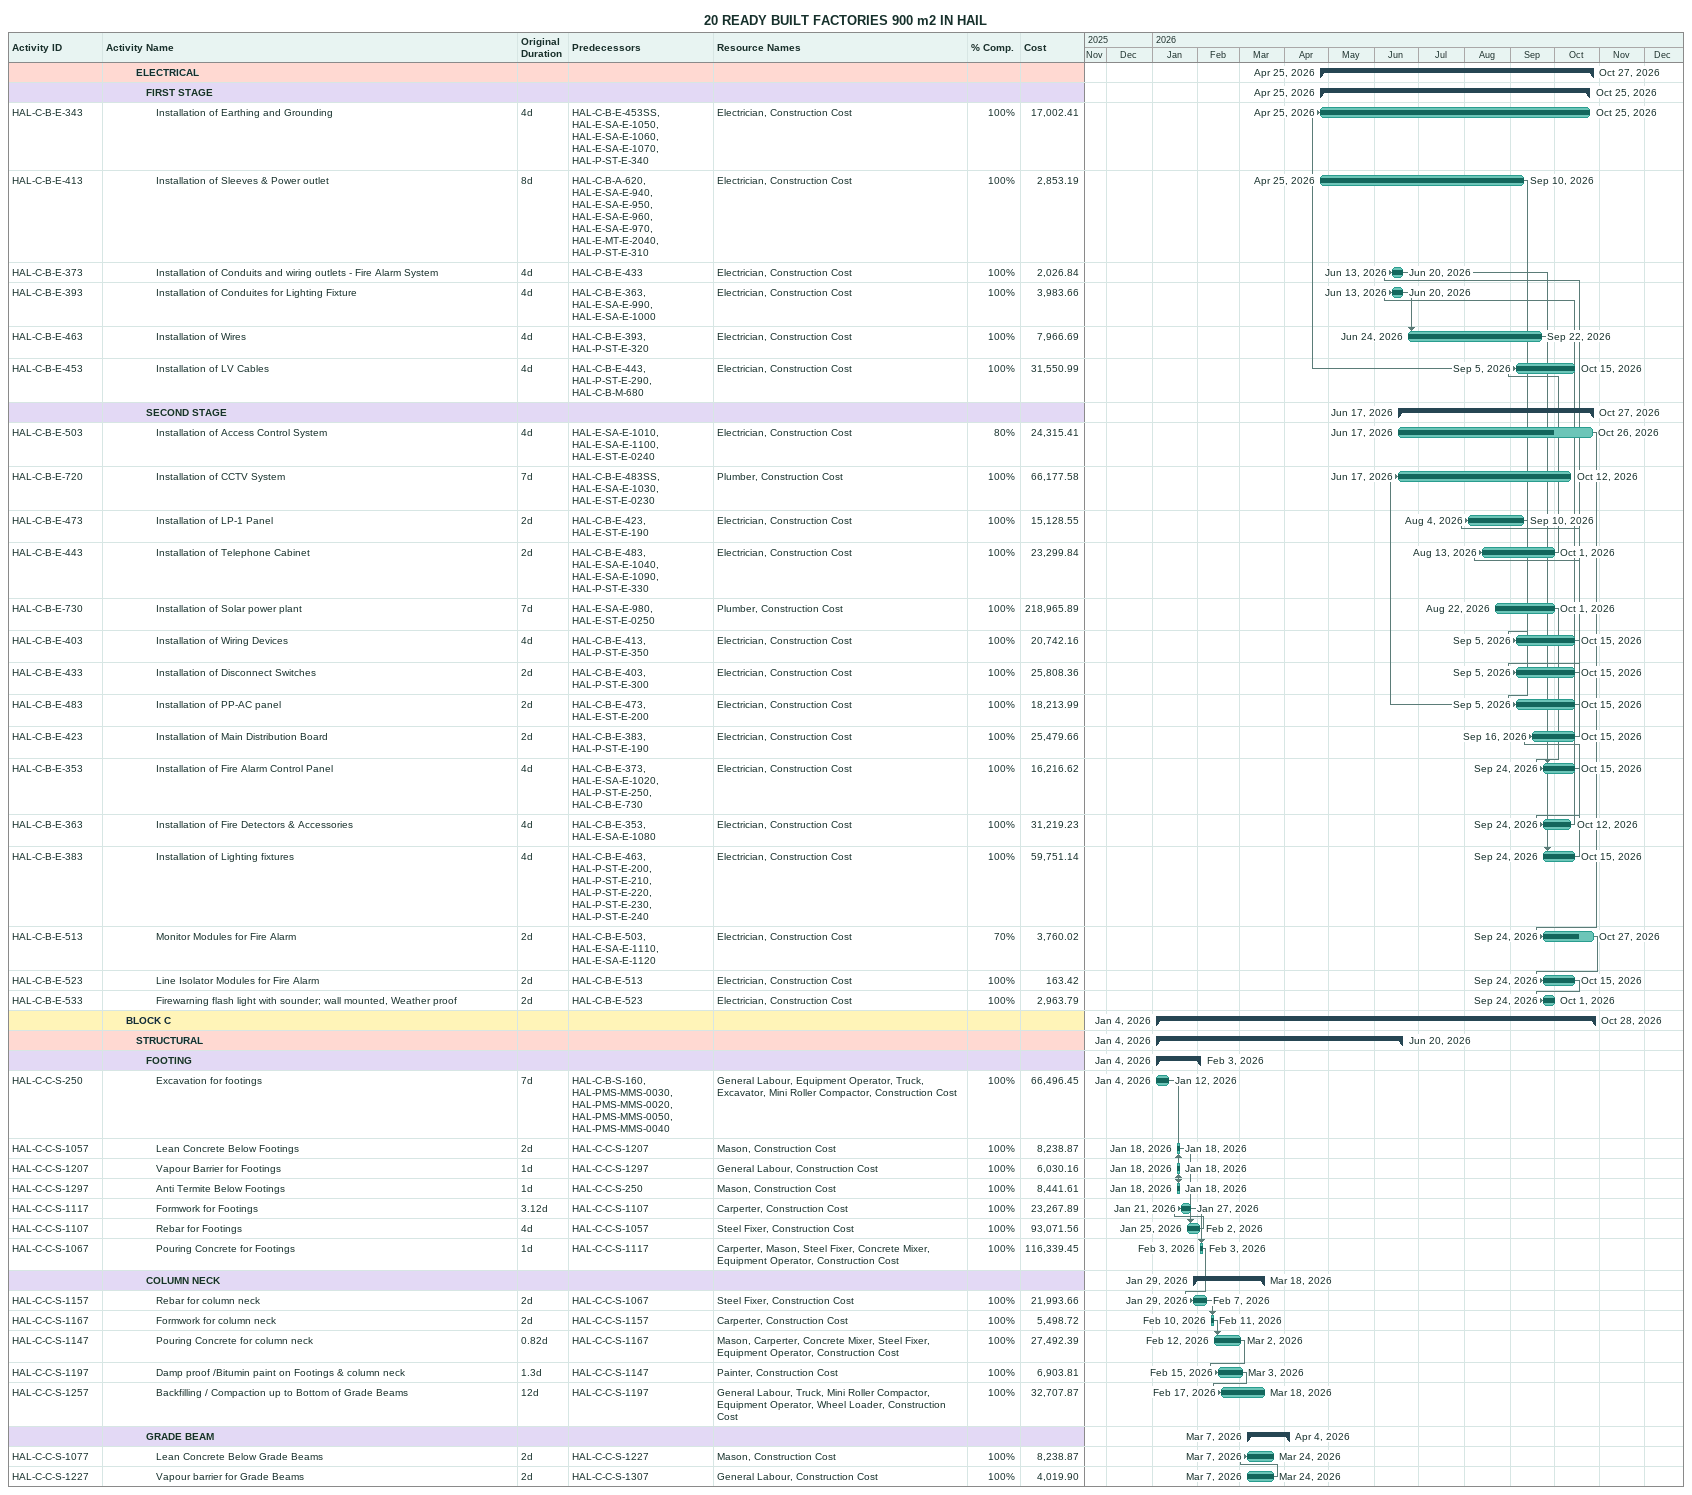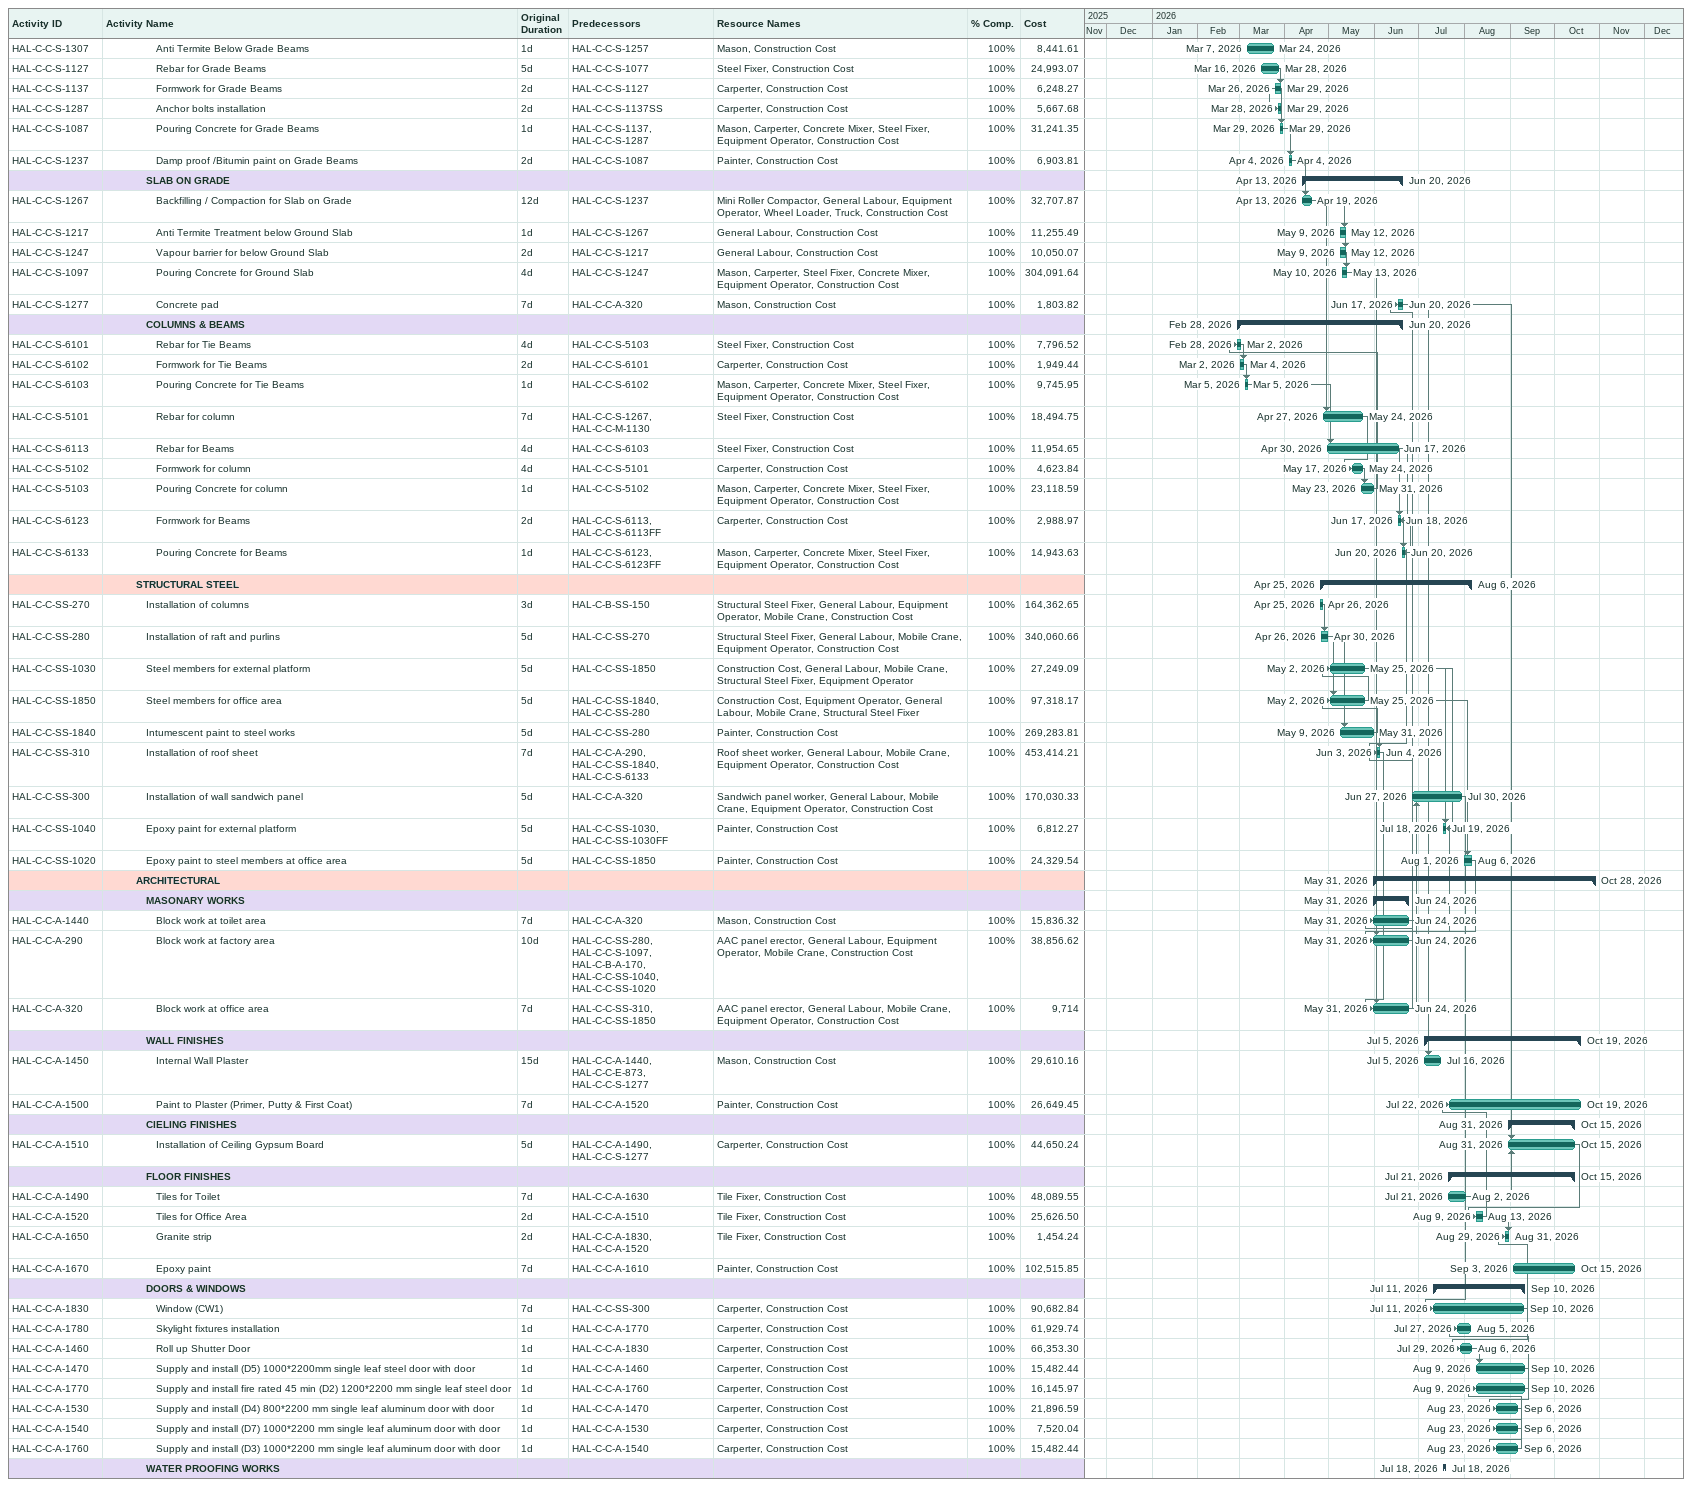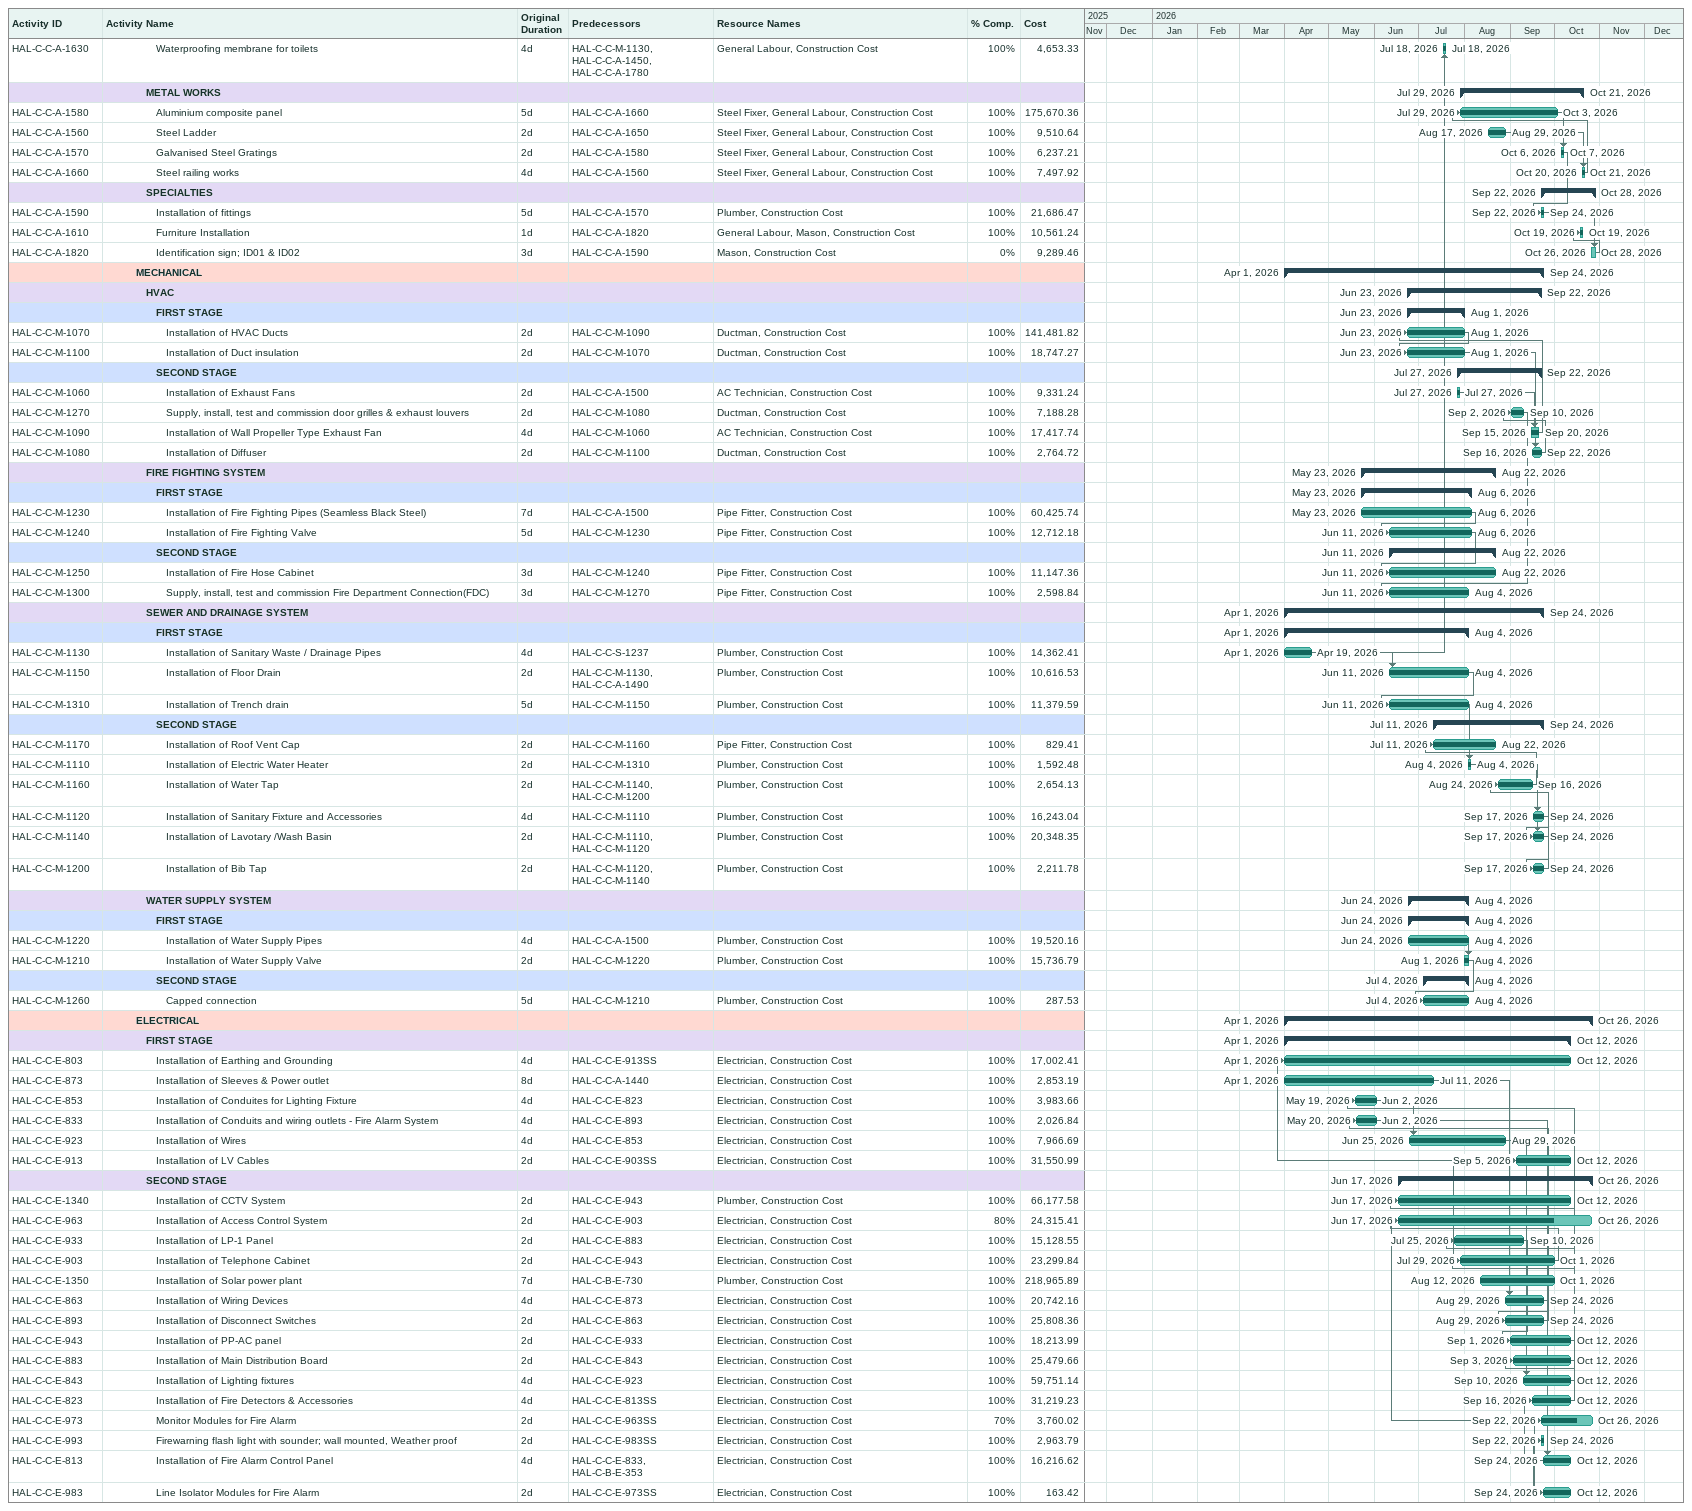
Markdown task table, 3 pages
20 READY BUILT FACTORIES 900 m2 IN HAIL

| ID | Level | Task | Original duration | Start | Finish | Predecessors | Resources | % complete | Cost |
|---|---|---|---|---|---|---|---|---|---|
|  | 4 | **ELECTRICAL** |  | 2026-04-25 | 2026-10-27 |  |  |  |  |
|  | 5 | **FIRST STAGE** |  | 2026-04-25 | 2026-10-25 |  |  |  |  |
| HAL-C-B-E-343 | 6 | Installation of Earthing and Grounding | 4d | 2026-04-25 | 2026-10-25 | HAL-C-B-E-453SS, HAL-E-SA-E-1050, HAL-E-SA-E-1060, HAL-E-SA-E-1070, HAL-P-ST-E-340 | Electrician, Construction Cost | 100 | 17002.41 |
| HAL-C-B-E-413 | 6 | Installation of Sleeves & Power outlet | 8d | 2026-04-25 | 2026-09-10 | HAL-C-B-A-620, HAL-E-SA-E-940, HAL-E-SA-E-950, HAL-E-SA-E-960, HAL-E-SA-E-970, HAL-E-MT-E-2040, HAL-P-ST-E-310 | Electrician, Construction Cost | 100 | 2853.19 |
| HAL-C-B-E-373 | 6 | Installation of Conduits and wiring outlets - Fire Alarm System | 4d | 2026-06-13 | 2026-06-20 | HAL-C-B-E-433 | Electrician, Construction Cost | 100 | 2026.84 |
| HAL-C-B-E-393 | 6 | Installation of Conduites for Lighting Fixture | 4d | 2026-06-13 | 2026-06-20 | HAL-C-B-E-363, HAL-E-SA-E-990, HAL-E-SA-E-1000 | Electrician, Construction Cost | 100 | 3983.66 |
| HAL-C-B-E-463 | 6 | Installation of Wires | 4d | 2026-06-24 | 2026-09-22 | HAL-C-B-E-393, HAL-P-ST-E-320 | Electrician, Construction Cost | 100 | 7966.69 |
| HAL-C-B-E-453 | 6 | Installation of LV Cables | 4d | 2026-09-05 | 2026-10-15 | HAL-C-B-E-443, HAL-P-ST-E-290, HAL-C-B-M-680 | Electrician, Construction Cost | 100 | 31550.99 |
|  | 5 | **SECOND STAGE** |  | 2026-06-17 | 2026-10-27 |  |  |  |  |
| HAL-C-B-E-503 | 6 | Installation of Access Control System | 4d | 2026-06-17 | 2026-10-26 | HAL-E-SA-E-1010, HAL-E-SA-E-1100, HAL-E-ST-E-0240 | Electrician, Construction Cost | 80 | 24315.41 |
| HAL-C-B-E-720 | 6 | Installation of CCTV System | 7d | 2026-06-17 | 2026-10-12 | HAL-C-B-E-483SS, HAL-E-SA-E-1030, HAL-E-ST-E-0230 | Plumber, Construction Cost | 100 | 66177.58 |
| HAL-C-B-E-473 | 6 | Installation of LP-1 Panel | 2d | 2026-08-04 | 2026-09-10 | HAL-C-B-E-423, HAL-E-ST-E-190 | Electrician, Construction Cost | 100 | 15128.55 |
| HAL-C-B-E-443 | 6 | Installation of Telephone Cabinet | 2d | 2026-08-13 | 2026-10-01 | HAL-C-B-E-483, HAL-E-SA-E-1040, HAL-E-SA-E-1090, HAL-P-ST-E-330 | Electrician, Construction Cost | 100 | 23299.84 |
| HAL-C-B-E-730 | 6 | Installation of Solar power plant | 7d | 2026-08-22 | 2026-10-01 | HAL-E-SA-E-980, HAL-E-ST-E-0250 | Plumber, Construction Cost | 100 | 218965.89 |
| HAL-C-B-E-403 | 6 | Installation of Wiring Devices | 4d | 2026-09-05 | 2026-10-15 | HAL-C-B-E-413, HAL-P-ST-E-350 | Electrician, Construction Cost | 100 | 20742.16 |
| HAL-C-B-E-433 | 6 | Installation of Disconnect Switches | 2d | 2026-09-05 | 2026-10-15 | HAL-C-B-E-403, HAL-P-ST-E-300 | Electrician, Construction Cost | 100 | 25808.36 |
| HAL-C-B-E-483 | 6 | Installation of PP-AC panel | 2d | 2026-09-05 | 2026-10-15 | HAL-C-B-E-473, HAL-E-ST-E-200 | Electrician, Construction Cost | 100 | 18213.99 |
| HAL-C-B-E-423 | 6 | Installation of Main Distribution Board | 2d | 2026-09-16 | 2026-10-15 | HAL-C-B-E-383, HAL-P-ST-E-190 | Electrician, Construction Cost | 100 | 25479.66 |
| HAL-C-B-E-353 | 6 | Installation of Fire Alarm Control Panel | 4d | 2026-09-24 | 2026-10-15 | HAL-C-B-E-373, HAL-E-SA-E-1020, HAL-P-ST-E-250, HAL-C-B-E-730 | Electrician, Construction Cost | 100 | 16216.62 |
| HAL-C-B-E-363 | 6 | Installation of Fire Detectors & Accessories | 4d | 2026-09-24 | 2026-10-12 | HAL-C-B-E-353, HAL-E-SA-E-1080 | Electrician, Construction Cost | 100 | 31219.23 |
| HAL-C-B-E-383 | 6 | Installation of Lighting fixtures | 4d | 2026-09-24 | 2026-10-15 | HAL-C-B-E-463, HAL-P-ST-E-200, HAL-P-ST-E-210, HAL-P-ST-E-220, HAL-P-ST-E-230, HAL-P-ST-E-240 | Electrician, Construction Cost | 100 | 59751.14 |
| HAL-C-B-E-513 | 6 | Monitor Modules for Fire Alarm | 2d | 2026-09-24 | 2026-10-27 | HAL-C-B-E-503, HAL-E-SA-E-1110, HAL-E-SA-E-1120 | Electrician, Construction Cost | 70 | 3760.02 |
| HAL-C-B-E-523 | 6 | Line Isolator Modules for Fire Alarm | 2d | 2026-09-24 | 2026-10-15 | HAL-C-B-E-513 | Electrician, Construction Cost | 100 | 163.42 |
| HAL-C-B-E-533 | 6 | Firewarning flash light with sounder; wall mounted, Weather proof | 2d | 2026-09-24 | 2026-10-01 | HAL-C-B-E-523 | Electrician, Construction Cost | 100 | 2963.79 |
|  | 3 | **BLOCK C** |  | 2026-01-04 | 2026-10-28 |  |  |  |  |
|  | 4 | **STRUCTURAL** |  | 2026-01-04 | 2026-06-20 |  |  |  |  |
|  | 5 | **FOOTING** |  | 2026-01-04 | 2026-02-03 |  |  |  |  |
| HAL-C-C-S-250 | 6 | Excavation for footings | 7d | 2026-01-04 | 2026-01-12 | HAL-C-B-S-160, HAL-PMS-MMS-0030, HAL-PMS-MMS-0020, HAL-PMS-MMS-0050, HAL-PMS-MMS-0040 | General Labour, Equipment Operator, Truck, Excavator, Mini Roller Compactor, Construction Cost | 100 | 66496.45 |
| HAL-C-C-S-1057 | 6 | Lean Concrete Below Footings | 2d | 2026-01-18 | 2026-01-18 | HAL-C-C-S-1207 | Mason, Construction Cost | 100 | 8238.87 |
| HAL-C-C-S-1207 | 6 | Vapour Barrier for Footings | 1d | 2026-01-18 | 2026-01-18 | HAL-C-C-S-1297 | General Labour, Construction Cost | 100 | 6030.16 |
| HAL-C-C-S-1297 | 6 | Anti Termite Below Footings | 1d | 2026-01-18 | 2026-01-18 | HAL-C-C-S-250 | Mason, Construction Cost | 100 | 8441.61 |
| HAL-C-C-S-1117 | 6 | Formwork for Footings | 3.12d | 2026-01-21 | 2026-01-27 | HAL-C-C-S-1107 | Carperter, Construction Cost | 100 | 23267.89 |
| HAL-C-C-S-1107 | 6 | Rebar for Footings | 4d | 2026-01-25 | 2026-02-02 | HAL-C-C-S-1057 | Steel Fixer, Construction Cost | 100 | 93071.56 |
| HAL-C-C-S-1067 | 6 | Pouring Concrete for Footings | 1d | 2026-02-03 | 2026-02-03 | HAL-C-C-S-1117 | Carperter, Mason, Steel Fixer, Concrete Mixer, Equipment Operator, Construction Cost | 100 | 116339.45 |
|  | 5 | **COLUMN NECK** |  | 2026-01-29 | 2026-03-18 |  |  |  |  |
| HAL-C-C-S-1157 | 6 | Rebar for column neck | 2d | 2026-01-29 | 2026-02-07 | HAL-C-C-S-1067 | Steel Fixer, Construction Cost | 100 | 21993.66 |
| HAL-C-C-S-1167 | 6 | Formwork for column neck | 2d | 2026-02-10 | 2026-02-11 | HAL-C-C-S-1157 | Carperter, Construction Cost | 100 | 5498.72 |
| HAL-C-C-S-1147 | 6 | Pouring Concrete for column neck | 0.82d | 2026-02-12 | 2026-03-02 | HAL-C-C-S-1167 | Mason, Carperter, Concrete Mixer, Steel Fixer, Equipment Operator, Construction Cost | 100 | 27492.39 |
| HAL-C-C-S-1197 | 6 | Damp proof /Bitumin paint on Footings & column neck | 1.3d | 2026-02-15 | 2026-03-03 | HAL-C-C-S-1147 | Painter, Construction Cost | 100 | 6903.81 |
| HAL-C-C-S-1257 | 6 | Backfilling / Compaction up to Bottom of Grade Beams | 12d | 2026-02-17 | 2026-03-18 | HAL-C-C-S-1197 | General Labour, Truck, Mini Roller Compactor, Equipment Operator, Wheel Loader, Construction Cost | 100 | 32707.87 |
|  | 5 | **GRADE BEAM** |  | 2026-03-07 | 2026-04-04 |  |  |  |  |
| HAL-C-C-S-1077 | 6 | Lean Concrete Below Grade Beams | 2d | 2026-03-07 | 2026-03-24 | HAL-C-C-S-1227 | Mason, Construction Cost | 100 | 8238.87 |
| HAL-C-C-S-1227 | 6 | Vapour barrier for Grade Beams | 2d | 2026-03-07 | 2026-03-24 | HAL-C-C-S-1307 | General Labour, Construction Cost | 100 | 4019.90 |
| HAL-C-C-S-1307 | 6 | Anti Termite Below Grade Beams | 1d | 2026-03-07 | 2026-03-24 | HAL-C-C-S-1257 | Mason, Construction Cost | 100 | 8441.61 |
| HAL-C-C-S-1127 | 6 | Rebar for Grade Beams | 5d | 2026-03-16 | 2026-03-28 | HAL-C-C-S-1077 | Steel Fixer, Construction Cost | 100 | 24993.07 |
| HAL-C-C-S-1137 | 6 | Formwork for Grade Beams | 2d | 2026-03-26 | 2026-03-29 | HAL-C-C-S-1127 | Carperter, Construction Cost | 100 | 6248.27 |
| HAL-C-C-S-1287 | 6 | Anchor bolts installation | 2d | 2026-03-28 | 2026-03-29 | HAL-C-C-S-1137SS | Carperter, Construction Cost | 100 | 5667.68 |
| HAL-C-C-S-1087 | 6 | Pouring Concrete for Grade Beams | 1d | 2026-03-29 | 2026-03-29 | HAL-C-C-S-1137, HAL-C-C-S-1287 | Mason, Carperter, Concrete Mixer, Steel Fixer, Equipment Operator, Construction Cost | 100 | 31241.35 |
| HAL-C-C-S-1237 | 6 | Damp proof /Bitumin paint on Grade Beams | 2d | 2026-04-04 | 2026-04-04 | HAL-C-C-S-1087 | Painter, Construction Cost | 100 | 6903.81 |
|  | 5 | **SLAB ON GRADE** |  | 2026-04-13 | 2026-06-20 |  |  |  |  |
| HAL-C-C-S-1267 | 6 | Backfilling / Compaction for Slab on Grade | 12d | 2026-04-13 | 2026-04-19 | HAL-C-C-S-1237 | Mini Roller Compactor, General Labour, Equipment Operator, Wheel Loader, Truck, Construction Cost | 100 | 32707.87 |
| HAL-C-C-S-1217 | 6 | Anti Termite Treatment below Ground Slab | 1d | 2026-05-09 | 2026-05-12 | HAL-C-C-S-1267 | General Labour, Construction Cost | 100 | 11255.49 |
| HAL-C-C-S-1247 | 6 | Vapour barrier for below Ground Slab | 2d | 2026-05-09 | 2026-05-12 | HAL-C-C-S-1217 | General Labour, Construction Cost | 100 | 10050.07 |
| HAL-C-C-S-1097 | 6 | Pouring Concrete for Ground Slab | 4d | 2026-05-10 | 2026-05-13 | HAL-C-C-S-1247 | Mason, Carperter, Steel Fixer, Concrete Mixer, Equipment Operator, Construction Cost | 100 | 304091.64 |
| HAL-C-C-S-1277 | 6 | Concrete pad | 7d | 2026-06-17 | 2026-06-20 | HAL-C-C-A-320 | Mason, Construction Cost | 100 | 1803.82 |
|  | 5 | **COLUMNS & BEAMS** |  | 2026-02-28 | 2026-06-20 |  |  |  |  |
| HAL-C-C-S-6101 | 6 | Rebar for Tie Beams | 4d | 2026-02-28 | 2026-03-02 | HAL-C-C-S-5103 | Steel Fixer, Construction Cost | 100 | 7796.52 |
| HAL-C-C-S-6102 | 6 | Formwork for Tie Beams | 2d | 2026-03-02 | 2026-03-04 | HAL-C-C-S-6101 | Carperter, Construction Cost | 100 | 1949.44 |
| HAL-C-C-S-6103 | 6 | Pouring Concrete for Tie Beams | 1d | 2026-03-05 | 2026-03-05 | HAL-C-C-S-6102 | Mason, Carperter, Concrete Mixer, Steel Fixer, Equipment Operator, Construction Cost | 100 | 9745.95 |
| HAL-C-C-S-5101 | 6 | Rebar for column | 7d | 2026-04-27 | 2026-05-24 | HAL-C-C-S-1267, HAL-C-C-M-1130 | Steel Fixer, Construction Cost | 100 | 18494.75 |
| HAL-C-C-S-6113 | 6 | Rebar for Beams | 4d | 2026-04-30 | 2026-06-17 | HAL-C-C-S-6103 | Steel Fixer, Construction Cost | 100 | 11954.65 |
| HAL-C-C-S-5102 | 6 | Formwork for column | 4d | 2026-05-17 | 2026-05-24 | HAL-C-C-S-5101 | Carperter, Construction Cost | 100 | 4623.84 |
| HAL-C-C-S-5103 | 6 | Pouring Concrete for column | 1d | 2026-05-23 | 2026-05-31 | HAL-C-C-S-5102 | Mason, Carperter, Concrete Mixer, Steel Fixer, Equipment Operator, Construction Cost | 100 | 23118.59 |
| HAL-C-C-S-6123 | 6 | Formwork for Beams | 2d | 2026-06-17 | 2026-06-18 | HAL-C-C-S-6113, HAL-C-C-S-6113FF | Carperter, Construction Cost | 100 | 2988.97 |
| HAL-C-C-S-6133 | 6 | Pouring Concrete for Beams | 1d | 2026-06-20 | 2026-06-20 | HAL-C-C-S-6123, HAL-C-C-S-6123FF | Mason, Carperter, Concrete Mixer, Steel Fixer, Equipment Operator, Construction Cost | 100 | 14943.63 |
|  | 4 | **STRUCTURAL STEEL** |  | 2026-04-25 | 2026-08-06 |  |  |  |  |
| HAL-C-C-SS-270 | 5 | Installation of columns | 3d | 2026-04-25 | 2026-04-26 | HAL-C-B-SS-150 | Structural Steel Fixer, General Labour, Equipment Operator, Mobile Crane, Construction Cost | 100 | 164362.65 |
| HAL-C-C-SS-280 | 5 | Installation of raft and purlins | 5d | 2026-04-26 | 2026-04-30 | HAL-C-C-SS-270 | Structural Steel Fixer, General Labour, Mobile Crane, Equipment Operator, Construction Cost | 100 | 340060.66 |
| HAL-C-C-SS-1030 | 5 | Steel members for external platform | 5d | 2026-05-02 | 2026-05-25 | HAL-C-C-SS-1850 | Construction Cost, General Labour, Mobile Crane, Structural Steel Fixer, Equipment Operator | 100 | 27249.09 |
| HAL-C-C-SS-1850 | 5 | Steel members for office area | 5d | 2026-05-02 | 2026-05-25 | HAL-C-C-SS-1840, HAL-C-C-SS-280 | Construction Cost, Equipment Operator, General Labour, Mobile Crane, Structural Steel Fixer | 100 | 97318.17 |
| HAL-C-C-SS-1840 | 5 | Intumescent paint to steel works | 5d | 2026-05-09 | 2026-05-31 | HAL-C-C-SS-280 | Painter, Construction Cost | 100 | 269283.81 |
| HAL-C-C-SS-310 | 5 | Installation of roof sheet | 7d | 2026-06-03 | 2026-06-04 | HAL-C-C-A-290, HAL-C-C-SS-1840, HAL-C-C-S-6133 | Roof sheet worker, General Labour, Mobile Crane, Equipment Operator, Construction Cost | 100 | 453414.21 |
| HAL-C-C-SS-300 | 5 | Installation of wall sandwich panel | 5d | 2026-06-27 | 2026-07-30 | HAL-C-C-A-320 | Sandwich panel worker, General Labour, Mobile Crane, Equipment Operator, Construction Cost | 100 | 170030.33 |
| HAL-C-C-SS-1040 | 5 | Epoxy paint for external platform | 5d | 2026-07-18 | 2026-07-19 | HAL-C-C-SS-1030, HAL-C-C-SS-1030FF | Painter, Construction Cost | 100 | 6812.27 |
| HAL-C-C-SS-1020 | 5 | Epoxy paint to steel members at office area | 5d | 2026-08-01 | 2026-08-06 | HAL-C-C-SS-1850 | Painter, Construction Cost | 100 | 24329.54 |
|  | 4 | **ARCHITECTURAL** |  | 2026-05-31 | 2026-10-28 |  |  |  |  |
|  | 5 | **MASONARY WORKS** |  | 2026-05-31 | 2026-06-24 |  |  |  |  |
| HAL-C-C-A-1440 | 6 | Block work at toilet area | 7d | 2026-05-31 | 2026-06-24 | HAL-C-C-A-320 | Mason, Construction Cost | 100 | 15836.32 |
| HAL-C-C-A-290 | 6 | Block work at factory area | 10d | 2026-05-31 | 2026-06-24 | HAL-C-C-SS-280, HAL-C-C-S-1097, HAL-C-B-A-170, HAL-C-C-SS-1040, HAL-C-C-SS-1020 | AAC panel erector, General Labour, Equipment Operator, Mobile Crane, Construction Cost | 100 | 38856.62 |
| HAL-C-C-A-320 | 6 | Block work at office area | 7d | 2026-05-31 | 2026-06-24 | HAL-C-C-SS-310, HAL-C-C-SS-1850 | AAC panel erector, General Labour, Mobile Crane, Equipment Operator, Construction Cost | 100 | 9714 |
|  | 5 | **WALL FINISHES** |  | 2026-07-05 | 2026-10-19 |  |  |  |  |
| HAL-C-C-A-1450 | 6 | Internal Wall Plaster | 15d | 2026-07-05 | 2026-07-16 | HAL-C-C-A-1440, HAL-C-C-E-873, HAL-C-C-S-1277 | Mason, Construction Cost | 100 | 29610.16 |
| HAL-C-C-A-1500 | 6 | Paint to Plaster (Primer, Putty & First Coat) | 7d | 2026-07-22 | 2026-10-19 | HAL-C-C-A-1520 | Painter, Construction Cost | 100 | 26649.45 |
|  | 5 | **CIELING FINISHES** |  | 2026-08-31 | 2026-10-15 |  |  |  |  |
| HAL-C-C-A-1510 | 6 | Installation of Ceiling Gypsum Board | 5d | 2026-08-31 | 2026-10-15 | HAL-C-C-A-1490, HAL-C-C-S-1277 | Carperter, Construction Cost | 100 | 44650.24 |
|  | 5 | **FLOOR FINISHES** |  | 2026-07-21 | 2026-10-15 |  |  |  |  |
| HAL-C-C-A-1490 | 6 | Tiles for Toilet | 7d | 2026-07-21 | 2026-08-02 | HAL-C-C-A-1630 | Tile Fixer, Construction Cost | 100 | 48089.55 |
| HAL-C-C-A-1520 | 6 | Tiles for Office Area | 2d | 2026-08-09 | 2026-08-13 | HAL-C-C-A-1510 | Tile Fixer, Construction Cost | 100 | 25626.50 |
| HAL-C-C-A-1650 | 6 | Granite strip | 2d | 2026-08-29 | 2026-08-31 | HAL-C-C-A-1830, HAL-C-C-A-1520 | Tile Fixer, Construction Cost | 100 | 1454.24 |
| HAL-C-C-A-1670 | 6 | Epoxy paint | 7d | 2026-09-03 | 2026-10-15 | HAL-C-C-A-1610 | Painter, Construction Cost | 100 | 102515.85 |
|  | 5 | **DOORS & WINDOWS** |  | 2026-07-11 | 2026-09-10 |  |  |  |  |
| HAL-C-C-A-1830 | 6 | Window (CW1) | 7d | 2026-07-11 | 2026-09-10 | HAL-C-C-SS-300 | Carperter, Construction Cost | 100 | 90682.84 |
| HAL-C-C-A-1780 | 6 | Skylight fixtures installation | 1d | 2026-07-27 | 2026-08-05 | HAL-C-C-A-1770 | Carperter, Construction Cost | 100 | 61929.74 |
| HAL-C-C-A-1460 | 6 | Roll up Shutter Door | 1d | 2026-07-29 | 2026-08-06 | HAL-C-C-A-1830 | Carperter, Construction Cost | 100 | 66353.30 |
| HAL-C-C-A-1470 | 6 | Supply and install (D5) 1000*2200mm single leaf steel door with door | 1d | 2026-08-09 | 2026-09-10 | HAL-C-C-A-1460 | Carperter, Construction Cost | 100 | 15482.44 |
| HAL-C-C-A-1770 | 6 | Supply and install fire rated 45 min (D2) 1200*2200 mm single leaf steel door | 1d | 2026-08-09 | 2026-09-10 | HAL-C-C-A-1760 | Carperter, Construction Cost | 100 | 16145.97 |
| HAL-C-C-A-1530 | 6 | Supply and install (D4) 800*2200 mm single leaf aluminum door with door | 1d | 2026-08-23 | 2026-09-06 | HAL-C-C-A-1470 | Carperter, Construction Cost | 100 | 21896.59 |
| HAL-C-C-A-1540 | 6 | Supply and install (D7) 1000*2200 mm single leaf aluminum door with door | 1d | 2026-08-23 | 2026-09-06 | HAL-C-C-A-1530 | Carperter, Construction Cost | 100 | 7520.04 |
| HAL-C-C-A-1760 | 6 | Supply and install (D3) 1000*2200 mm single leaf aluminum door with door | 1d | 2026-08-23 | 2026-09-06 | HAL-C-C-A-1540 | Carperter, Construction Cost | 100 | 15482.44 |
|  | 5 | **WATER PROOFING WORKS** |  | 2026-07-18 | 2026-07-18 |  |  |  |  |
| HAL-C-C-A-1630 | 6 | Waterproofing membrane for toilets | 4d | 2026-07-18 | 2026-07-18 | HAL-C-C-M-1130, HAL-C-C-A-1450, HAL-C-C-A-1780 | General Labour, Construction Cost | 100 | 4653.33 |
|  | 5 | **METAL WORKS** |  | 2026-07-29 | 2026-10-21 |  |  |  |  |
| HAL-C-C-A-1580 | 6 | Aluminium composite panel | 5d | 2026-07-29 | 2026-10-03 | HAL-C-C-A-1660 | Steel Fixer, General Labour, Construction Cost | 100 | 175670.36 |
| HAL-C-C-A-1560 | 6 | Steel Ladder | 2d | 2026-08-17 | 2026-08-29 | HAL-C-C-A-1650 | Steel Fixer, General Labour, Construction Cost | 100 | 9510.64 |
| HAL-C-C-A-1570 | 6 | Galvanised Steel Gratings | 2d | 2026-10-06 | 2026-10-07 | HAL-C-C-A-1580 | Steel Fixer, General Labour, Construction Cost | 100 | 6237.21 |
| HAL-C-C-A-1660 | 6 | Steel railing works | 4d | 2026-10-20 | 2026-10-21 | HAL-C-C-A-1560 | Steel Fixer, General Labour, Construction Cost | 100 | 7497.92 |
|  | 5 | **SPECIALTIES** |  | 2026-09-22 | 2026-10-28 |  |  |  |  |
| HAL-C-C-A-1590 | 6 | Installation of fittings | 5d | 2026-09-22 | 2026-09-24 | HAL-C-C-A-1570 | Plumber, Construction Cost | 100 | 21686.47 |
| HAL-C-C-A-1610 | 6 | Furniture Installation | 1d | 2026-10-19 | 2026-10-19 | HAL-C-C-A-1820 | General Labour, Mason, Construction Cost | 100 | 10561.24 |
| HAL-C-C-A-1820 | 6 | Identification sign; ID01 & ID02 | 3d | 2026-10-26 | 2026-10-28 | HAL-C-C-A-1590 | Mason, Construction Cost | 0 | 9289.46 |
|  | 4 | **MECHANICAL** |  | 2026-04-01 | 2026-09-24 |  |  |  |  |
|  | 5 | **HVAC** |  | 2026-06-23 | 2026-09-22 |  |  |  |  |
|  | 6 | **FIRST STAGE** |  | 2026-06-23 | 2026-08-01 |  |  |  |  |
| HAL-C-C-M-1070 | 7 | Installation of HVAC Ducts | 2d | 2026-06-23 | 2026-08-01 | HAL-C-C-M-1090 | Ductman, Construction Cost | 100 | 141481.82 |
| HAL-C-C-M-1100 | 7 | Installation of Duct insulation | 2d | 2026-06-23 | 2026-08-01 | HAL-C-C-M-1070 | Ductman, Construction Cost | 100 | 18747.27 |
|  | 6 | **SECOND STAGE** |  | 2026-07-27 | 2026-09-22 |  |  |  |  |
| HAL-C-C-M-1060 | 7 | Installation of Exhaust Fans | 2d | 2026-07-27 | 2026-07-27 | HAL-C-C-A-1500 | AC Technician, Construction Cost | 100 | 9331.24 |
| HAL-C-C-M-1270 | 7 | Supply, install, test and commission door grilles & exhaust louvers | 2d | 2026-09-02 | 2026-09-10 | HAL-C-C-M-1080 | Ductman, Construction Cost | 100 | 7188.28 |
| HAL-C-C-M-1090 | 7 | Installation of Wall Propeller Type Exhaust Fan | 4d | 2026-09-15 | 2026-09-20 | HAL-C-C-M-1060 | AC Technician, Construction Cost | 100 | 17417.74 |
| HAL-C-C-M-1080 | 7 | Installation of Diffuser | 2d | 2026-09-16 | 2026-09-22 | HAL-C-C-M-1100 | Ductman, Construction Cost | 100 | 2764.72 |
|  | 5 | **FIRE FIGHTING SYSTEM** |  | 2026-05-23 | 2026-08-22 |  |  |  |  |
|  | 6 | **FIRST STAGE** |  | 2026-05-23 | 2026-08-06 |  |  |  |  |
| HAL-C-C-M-1230 | 7 | Installation of Fire Fighting Pipes (Seamless Black Steel) | 7d | 2026-05-23 | 2026-08-06 | HAL-C-C-A-1500 | Pipe Fitter, Construction Cost | 100 | 60425.74 |
| HAL-C-C-M-1240 | 7 | Installation of Fire Fighting Valve | 5d | 2026-06-11 | 2026-08-06 | HAL-C-C-M-1230 | Pipe Fitter, Construction Cost | 100 | 12712.18 |
|  | 6 | **SECOND STAGE** |  | 2026-06-11 | 2026-08-22 |  |  |  |  |
| HAL-C-C-M-1250 | 7 | Installation of Fire Hose Cabinet | 3d | 2026-06-11 | 2026-08-22 | HAL-C-C-M-1240 | Pipe Fitter, Construction Cost | 100 | 11147.36 |
| HAL-C-C-M-1300 | 7 | Supply, install, test and commission Fire Department Connection(FDC) | 3d | 2026-06-11 | 2026-08-04 | HAL-C-C-M-1270 | Pipe Fitter, Construction Cost | 100 | 2598.84 |
|  | 5 | **SEWER AND DRAINAGE SYSTEM** |  | 2026-04-01 | 2026-09-24 |  |  |  |  |
|  | 6 | **FIRST STAGE** |  | 2026-04-01 | 2026-08-04 |  |  |  |  |
| HAL-C-C-M-1130 | 7 | Installation of Sanitary Waste / Drainage Pipes | 4d | 2026-04-01 | 2026-04-19 | HAL-C-C-S-1237 | Plumber, Construction Cost | 100 | 14362.41 |
| HAL-C-C-M-1150 | 7 | Installation of Floor Drain | 2d | 2026-06-11 | 2026-08-04 | HAL-C-C-M-1130, HAL-C-C-A-1490 | Plumber, Construction Cost | 100 | 10616.53 |
| HAL-C-C-M-1310 | 7 | Installation of Trench drain | 5d | 2026-06-11 | 2026-08-04 | HAL-C-C-M-1150 | Plumber, Construction Cost | 100 | 11379.59 |
|  | 6 | **SECOND STAGE** |  | 2026-07-11 | 2026-09-24 |  |  |  |  |
| HAL-C-C-M-1170 | 7 | Installation of Roof Vent Cap | 2d | 2026-07-11 | 2026-08-22 | HAL-C-C-M-1160 | Pipe Fitter, Construction Cost | 100 | 829.41 |
| HAL-C-C-M-1110 | 7 | Installation of Electric Water Heater | 2d | 2026-08-04 | 2026-08-04 | HAL-C-C-M-1310 | Plumber, Construction Cost | 100 | 1592.48 |
| HAL-C-C-M-1160 | 7 | Installation of Water Tap | 2d | 2026-08-24 | 2026-09-16 | HAL-C-C-M-1140, HAL-C-C-M-1200 | Plumber, Construction Cost | 100 | 2654.13 |
| HAL-C-C-M-1120 | 7 | Installation of Sanitary Fixture and Accessories | 4d | 2026-09-17 | 2026-09-24 | HAL-C-C-M-1110 | Plumber, Construction Cost | 100 | 16243.04 |
| HAL-C-C-M-1140 | 7 | Installation of Lavotary /Wash Basin | 2d | 2026-09-17 | 2026-09-24 | HAL-C-C-M-1110, HAL-C-C-M-1120 | Plumber, Construction Cost | 100 | 20348.35 |
| HAL-C-C-M-1200 | 7 | Installation of Bib Tap | 2d | 2026-09-17 | 2026-09-24 | HAL-C-C-M-1120, HAL-C-C-M-1140 | Plumber, Construction Cost | 100 | 2211.78 |
|  | 5 | **WATER SUPPLY SYSTEM** |  | 2026-06-24 | 2026-08-04 |  |  |  |  |
|  | 6 | **FIRST STAGE** |  | 2026-06-24 | 2026-08-04 |  |  |  |  |
| HAL-C-C-M-1220 | 7 | Installation of Water Supply Pipes | 4d | 2026-06-24 | 2026-08-04 | HAL-C-C-A-1500 | Plumber, Construction Cost | 100 | 19520.16 |
| HAL-C-C-M-1210 | 7 | Installation of Water Supply Valve | 2d | 2026-08-01 | 2026-08-04 | HAL-C-C-M-1220 | Plumber, Construction Cost | 100 | 15736.79 |
|  | 6 | **SECOND STAGE** |  | 2026-07-04 | 2026-08-04 |  |  |  |  |
| HAL-C-C-M-1260 | 7 | Capped connection | 5d | 2026-07-04 | 2026-08-04 | HAL-C-C-M-1210 | Plumber, Construction Cost | 100 | 287.53 |
|  | 4 | **ELECTRICAL** |  | 2026-04-01 | 2026-10-26 |  |  |  |  |
|  | 5 | **FIRST STAGE** |  | 2026-04-01 | 2026-10-12 |  |  |  |  |
| HAL-C-C-E-803 | 6 | Installation of Earthing and Grounding | 4d | 2026-04-01 | 2026-10-12 | HAL-C-C-E-913SS | Electrician, Construction Cost | 100 | 17002.41 |
| HAL-C-C-E-873 | 6 | Installation of Sleeves & Power outlet | 8d | 2026-04-01 | 2026-07-11 | HAL-C-C-A-1440 | Electrician, Construction Cost | 100 | 2853.19 |
| HAL-C-C-E-853 | 6 | Installation of Conduites for Lighting Fixture | 4d | 2026-05-19 | 2026-06-02 | HAL-C-C-E-823 | Electrician, Construction Cost | 100 | 3983.66 |
| HAL-C-C-E-833 | 6 | Installation of Conduits and wiring outlets - Fire Alarm System | 4d | 2026-05-20 | 2026-06-02 | HAL-C-C-E-893 | Electrician, Construction Cost | 100 | 2026.84 |
| HAL-C-C-E-923 | 6 | Installation of Wires | 4d | 2026-06-25 | 2026-08-29 | HAL-C-C-E-853 | Electrician, Construction Cost | 100 | 7966.69 |
| HAL-C-C-E-913 | 6 | Installation of LV Cables | 2d | 2026-09-05 | 2026-10-12 | HAL-C-C-E-903SS | Electrician, Construction Cost | 100 | 31550.99 |
|  | 5 | **SECOND STAGE** |  | 2026-06-17 | 2026-10-26 |  |  |  |  |
| HAL-C-C-E-1340 | 6 | Installation of CCTV System | 2d | 2026-06-17 | 2026-10-12 | HAL-C-C-E-943 | Plumber, Construction Cost | 100 | 66177.58 |
| HAL-C-C-E-963 | 6 | Installation of Access Control System | 2d | 2026-06-17 | 2026-10-26 | HAL-C-C-E-903 | Electrician, Construction Cost | 80 | 24315.41 |
| HAL-C-C-E-933 | 6 | Installation of LP-1 Panel | 2d | 2026-07-25 | 2026-09-10 | HAL-C-C-E-883 | Electrician, Construction Cost | 100 | 15128.55 |
| HAL-C-C-E-903 | 6 | Installation of Telephone Cabinet | 2d | 2026-07-29 | 2026-10-01 | HAL-C-C-E-943 | Electrician, Construction Cost | 100 | 23299.84 |
| HAL-C-C-E-1350 | 6 | Installation of Solar power plant | 7d | 2026-08-12 | 2026-10-01 | HAL-C-B-E-730 | Plumber, Construction Cost | 100 | 218965.89 |
| HAL-C-C-E-863 | 6 | Installation of Wiring Devices | 4d | 2026-08-29 | 2026-09-24 | HAL-C-C-E-873 | Electrician, Construction Cost | 100 | 20742.16 |
| HAL-C-C-E-893 | 6 | Installation of Disconnect Switches | 2d | 2026-08-29 | 2026-09-24 | HAL-C-C-E-863 | Electrician, Construction Cost | 100 | 25808.36 |
| HAL-C-C-E-943 | 6 | Installation of PP-AC panel | 2d | 2026-09-01 | 2026-10-12 | HAL-C-C-E-933 | Electrician, Construction Cost | 100 | 18213.99 |
| HAL-C-C-E-883 | 6 | Installation of Main Distribution Board | 2d | 2026-09-03 | 2026-10-12 | HAL-C-C-E-843 | Electrician, Construction Cost | 100 | 25479.66 |
| HAL-C-C-E-843 | 6 | Installation of Lighting fixtures | 4d | 2026-09-10 | 2026-10-12 | HAL-C-C-E-923 | Electrician, Construction Cost | 100 | 59751.14 |
| HAL-C-C-E-823 | 6 | Installation of Fire Detectors & Accessories | 4d | 2026-09-16 | 2026-10-12 | HAL-C-C-E-813SS | Electrician, Construction Cost | 100 | 31219.23 |
| HAL-C-C-E-973 | 6 | Monitor Modules for Fire Alarm | 2d | 2026-09-22 | 2026-10-26 | HAL-C-C-E-963SS | Electrician, Construction Cost | 70 | 3760.02 |
| HAL-C-C-E-993 | 6 | Firewarning flash light with sounder; wall mounted, Weather proof | 2d | 2026-09-22 | 2026-09-24 | HAL-C-C-E-983SS | Electrician, Construction Cost | 100 | 2963.79 |
| HAL-C-C-E-813 | 6 | Installation of Fire Alarm Control Panel | 4d | 2026-09-24 | 2026-10-12 | HAL-C-C-E-833, HAL-C-B-E-353 | Electrician, Construction Cost | 100 | 16216.62 |
| HAL-C-C-E-983 | 6 | Line Isolator Modules for Fire Alarm | 2d | 2026-09-24 | 2026-10-12 | HAL-C-C-E-973SS | Electrician, Construction Cost | 100 | 163.42 |
